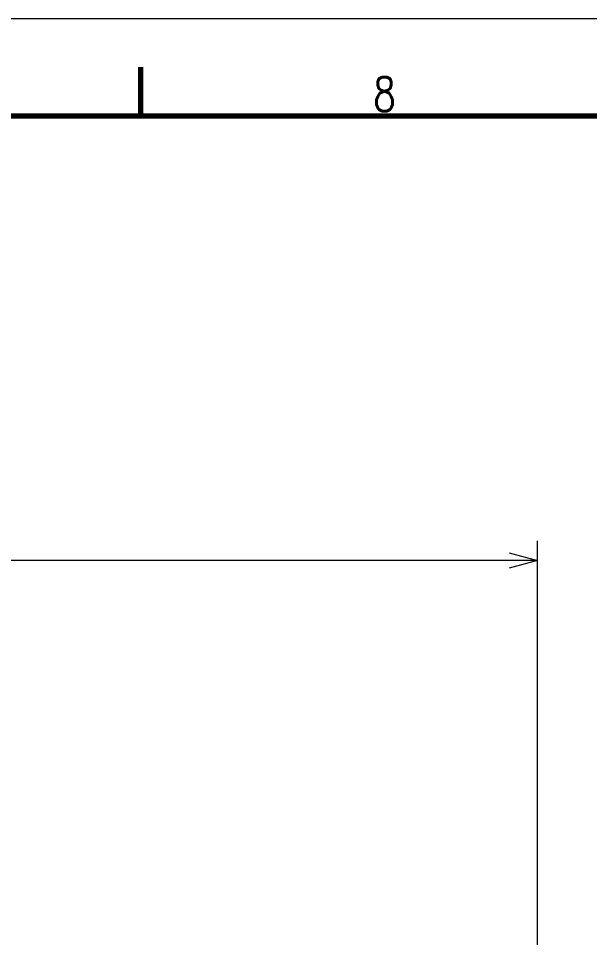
# Paper-space layout 'Sheet 1' of a CAD drawing. Header units: millimetres. Extents: x 0 to 594, y 0 to 420.
# Drawn here: x 334.4 to 393.1, y 325.6 to 420 of the extents above; entities that cross this region are included whole.
import ezdxf

# ---------------------------------------------------------------- set-up
doc = ezdxf.new("R2010")
doc.units = ezdxf.units.MM
doc.layers.add('1', color=7, linetype='Continuous')
doc.styles.add('kanji2', font='simplex.shx', dxfattribs={"bigfont": 'bigfont.shx'})

psp = doc.layouts.new('Sheet 1')

# ---------------------------------------------------------------- linework, layer by layer
at = {"layer": '1', "color": 146, "linetype": 'Continuous', "lineweight": 13}
for p, q in [((0, 420), (594, 420)), ((387.766205, 193.851685), (387.766205, 366.351685)), ((387.766205, 364.351685), (133.76619, 364.351685)), ((384.868439, 365.128143), (387.766205, 364.351685)), ((387.766205, 364.351685), (384.868439, 363.575226))]:
    psp.add_line(p, q, dxfattribs=at)
at = {"layer": '1', "color": 146, "linetype": 'Continuous', "lineweight": 70}
for p, q in [((347.000031, 415), (347.000031, 410)), ((25.000002, 410), (584, 410))]:
    psp.add_line(p, q, dxfattribs=at)

# ---------------------------------------------------------------- texts
at = {"layer": '1', "color": 146, "linetype": 'Continuous', "lineweight": 13, "insert": (370.900039, 410.477586), "char_height": 3.5, "attachment_point": 7, "line_spacing_factor": 0.903614, "style": 'kanji2'}
psp.add_mtext('\\W0.7746;8', dxfattribs=at)

doc.saveas('drawing.dxf')
